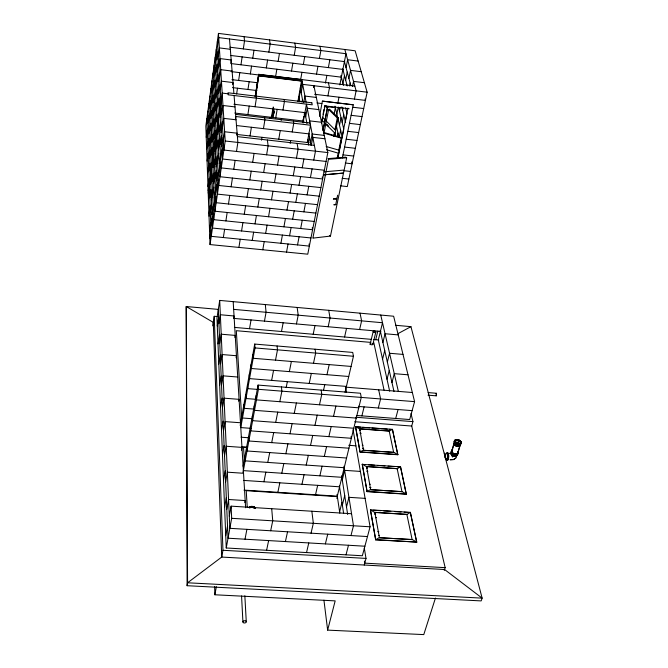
<?xml version="1.0" encoding="UTF-8"?>
<svg xmlns="http://www.w3.org/2000/svg" width="668" height="668" viewBox="0 0 668 668"><rect width="100%" height="100%" fill="white"/><g stroke="black" fill="none" stroke-linecap="round" stroke-linejoin="round"><path stroke-width="1" d="M340.563 185.846L347.293 186.581L367.149 92.192L355.151 50.793L218.453 33.4L205.836 126.043L210.036 244.571L307.764 254.182L327.829 152.563L313.885 85.713L313.542 87.55M207.022 123.246L208.04 115.739M209.076 108.183L210.119 100.567M211.163 92.894L212.215 85.17M213.284 77.388L214.353 69.547M215.43 61.648L216.516 53.69M217.609 45.675L218.712 37.592L345.974 53.716L339.837 84.886M206.237 137.324L207.264 129.826M208.299 122.269L209.343 114.654M210.395 106.989L211.455 99.265M212.516 91.483L213.593 83.65M214.679 75.751L215.764 67.794M216.866 59.778L217.968 51.703M207.447 134.602L208.483 127.012M209.535 119.363L210.595 111.656M211.664 103.899L212.741 96.075M213.818 88.201L214.912 80.26M216.014 72.261L217.117 64.212M218.236 56.087L219.363 47.912L230.326 49.282M206.646 148.989L207.698 141.399M208.75 133.759L209.819 126.06M210.888 118.303L211.965 110.487M213.05 102.613L214.144 94.681M215.246 86.69L216.365 78.632M217.484 70.516L218.611 62.341M207.882 146.342L208.942 138.668M210.019 130.928L211.096 123.137M212.182 115.28L213.276 107.364M214.386 99.39L215.497 91.357M216.616 83.258L217.743 75.1M218.887 66.883L220.031 58.592L231.195 59.978L230.794 62.734M207.08 161.055L208.14 153.381M209.218 145.649L210.303 137.867M211.397 130.018L212.491 122.11M213.601 114.136L214.72 106.103M215.847 98.012L216.975 89.863M218.119 81.638L219.271 73.355M208.332 158.5L209.418 150.734M210.512 142.902L211.614 135.019M212.716 127.07L213.835 119.063M214.962 110.988L216.098 102.855M217.242 94.656L218.394 86.397M219.555 78.064L220.724 69.672L232.088 71.067M207.523 173.555L208.608 165.789M209.702 157.974L210.804 150.091M211.923 142.15L213.042 134.143M214.169 126.077L215.313 117.944M216.457 109.752L217.618 101.494M218.787 93.169L219.956 84.786M208.808 171.091L209.911 163.234M211.021 155.31L212.148 147.336M213.276 139.286L214.42 131.178M215.564 123.012L216.724 114.771M217.893 106.471L219.071 98.104M220.256 89.671L221.45 81.162L233.023 82.565L232.748 84.452M207.973 186.497L209.084 178.648M210.203 170.732L211.33 162.758M212.466 154.726L213.61 146.626M214.762 138.46L215.923 130.227M217.1 121.927L218.277 113.568M219.471 105.135L220.674 96.635M208.132 190.914L209.251 183.032M210.378 175.091L211.506 167.083M212.649 159.017L213.802 150.884M214.962 142.685L216.14 134.418M217.317 126.093L218.503 117.693M219.705 109.226L220.916 100.684M209.293 184.143L210.42 176.193M211.556 168.177L212.7 160.103M213.852 151.953L215.021 143.754M216.19 135.479L217.376 127.137M218.561 118.729L219.764 110.253M220.974 101.711L222.202 93.094L228.097 93.796M208.216 193.144L209.334 185.253M210.462 177.287L211.597 169.271M212.75 161.188L213.902 153.03M215.071 144.822L216.24 136.539M217.426 128.189L218.62 119.772M219.822 111.289L221.041 102.73M208.449 199.916L209.585 191.975M210.721 183.967L211.873 175.901M213.034 167.768L214.203 159.569M215.38 151.302L216.566 142.969M217.76 134.569L218.97 126.093M220.181 117.56L221.409 108.942M209.794 197.67L210.946 189.628M212.107 181.521L213.276 173.346M214.453 165.105L215.639 156.796M216.841 148.421L218.044 139.971M219.263 131.462L220.49 122.87M221.726 114.211L222.978 105.486L234.994 106.897M208.942 213.835L210.103 205.802M211.263 197.703L212.441 189.537M213.618 181.304L214.812 173.004M216.014 164.637L217.225 156.195M218.453 147.686L219.68 139.111M220.924 130.46L222.177 121.735M209.026 216.207L210.186 208.157M211.355 200.041L212.533 191.858M213.718 183.608L214.921 175.292M216.123 166.908L217.342 158.45M218.57 149.924L219.805 141.332M221.05 132.656L222.31 123.914M210.32 211.714L211.497 203.581M212.674 195.373L213.869 187.098M215.071 178.757L216.29 170.34M217.509 161.865L218.745 153.306M219.989 144.68L221.242 135.988M222.511 127.212L223.788 118.37L236.038 119.781M209.543 230.744L210.729 222.603M211.923 214.395L213.125 206.111M214.336 197.761L215.555 189.345M216.791 180.853L218.035 172.294M219.288 163.652L220.557 154.943M221.826 146.158L223.112 137.299M210.863 226.302L212.065 218.069M213.276 209.76L214.495 201.385M215.722 192.943L216.958 184.426M218.211 175.834L219.471 167.175M220.741 158.433L222.026 149.624M223.321 140.731L224.623 131.763L237.132 133.191L236.831 135.178M209.81 238.226L211.004 230.034M212.207 221.776L213.426 213.443M214.653 205.043L215.889 196.576M217.133 188.034L218.394 179.416M219.655 170.724L220.941 161.957M222.227 153.114L223.529 144.196M210.036 244.571L225.208 141.006L218.453 33.4M451.15 453.714L451.217 454.524M236.631 93.971L237.482 88.201M238.635 80.461L239.795 72.653M240.964 64.796L242.142 56.88M243.327 48.898L244.521 40.865L244.079 36.665M235.487 118.47L235.779 116.516L310.495 125.2L307.28 142.468M223.346 237.541L224.615 229.266M225.884 220.908L227.178 212.491M228.473 203.99L229.784 195.423M231.103 186.781L232.431 178.064M233.775 169.271L235.136 160.403M236.497 151.461L237.875 142.434L234.076 95.516M247.962 89.462L249.147 81.73M250.35 73.948L251.552 66.099M252.763 58.2L253.99 50.242M212.741 325.85L214.219 316.29L217.334 316.565M247.886 114.562L249.214 106.053M356.72 415.488L409.693 419.537L414.586 401.627L393.636 316.223L219.705 300.416L216.958 318.068L226.243 547.985L362.348 555.759L370.08 526.785L353.055 429.599M217.267 325.892L218.653 317.058M218.937 323.704L220.348 314.753L234.042 315.972L233.716 317.951M255.109 96.994L258.683 74.315L354.817 86.08M255.293 96.192L258.708 74.54L301.243 79.525M255.627 96.1L258.85 75.676L301.502 80.886L297.886 101.594M255.652 96.334L258.683 74.315M250.024 135.955L251.393 127.262M255.059 106.738L256.412 98.171L256.178 96.142M218.002 343.928L219.413 335.002M219.764 343.252L221.208 334.2L235.211 335.403L234.877 337.415M218.812 364.093L220.265 355.067M266.323 67.927L267.592 60.045M268.87 52.104L270.156 44.113L269.521 39.896M238.91 247.41L240.229 239.227M241.565 230.969L242.91 222.644M244.263 214.244L245.632 205.777M247.01 197.235L248.404 188.626M249.807 179.934L251.226 171.175M252.654 162.332L254.09 153.415M220.632 363.701L222.118 354.541L236.439 355.735L236.096 357.764M219.663 385.202L221.158 376.067M395.414 325.266L410.945 326.66L482.137 598.136L481.169 600.908L187.098 585.711L187.574 582.788L186.222 306.52L218.327 309.401M261.555 140.188L262.023 137.316M263.451 128.648L264.887 119.898L264.611 117.735M221.542 385.11L223.062 375.842L237.724 377.019M220.557 407.305L222.093 398.07M275.709 76.052L276.836 69.222M278.139 61.356L279.458 53.432M222.494 407.555L224.056 398.178L239.069 399.339L238.743 401.209M271.592 116.324L272.786 109.176M271.959 116.758L273.604 108.617L272.753 113.727M272.836 116.407L273.696 111.239L273.129 107.139M252.245 240.422L253.623 232.18M255.017 223.872L256.428 215.497M257.84 207.047L259.267 198.53M260.712 189.937L262.165 181.27M263.635 172.528L265.113 163.71M266.607 154.809L268.11 145.841L267.384 140.029M272.945 117.459L273.98 111.272L273.404 107.172M221.492 430.493L223.07 421.149M275.742 117.81L277.17 109.352M223.488 431.102L225.099 421.617L240.48 422.76M222.477 454.825L224.097 445.389M281.195 120.349L281.52 118.487M282.973 110.028L284.434 101.511L284.117 99.474M278.765 139.22L280.251 130.577M224.54 455.843L226.193 446.257L241.966 447.376L241.449 450.249M291.507 71.033L292.86 63.193M294.229 55.294L295.598 47.336L294.797 43.111M262.8 249.757L264.219 241.607M265.647 233.391L267.091 225.108M268.544 216.749L270.006 208.316M271.492 199.816L272.978 191.24M274.481 182.598L276.001 173.872M277.529 165.079L279.074 156.203M249.523 328.706L251.051 319.93M223.513 480.409L225.174 470.865M225.642 481.87L227.345 472.184L243.528 473.27M224.598 507.329L226.318 497.693M300.567 80.085L301.953 72.319M303.339 64.495L304.742 56.613M290.162 143.428L290.672 140.581M292.208 131.955L293.761 123.254L293.402 121.083M240.196 425.458L254.717 344.07L352.712 352.428L353.447 356.269L345.039 392.325M298.421 101.661L302.078 81.179L258.875 75.901M254.717 344.07L255.034 347.928L240.772 427.587L251.026 428.347M301.193 92.652L302.688 84.352L367.149 92.192M226.803 509.292L228.565 499.497L245.173 500.557L244.805 502.511M301.969 102.271L302.47 99.499M303.74 102.613L304.925 96.067L316.331 97.445M264.461 321.116L266.064 312.282L265.313 304.566M435.461 598.01L423.771 634.6L327.646 630.124L335.169 600.874L214.871 594.779L216.34 586.688M221.667 557.362L222.953 550.282L214.219 316.29M225.742 535.703L227.512 525.966M229.299 516.122L231.111 506.152L351.56 513.725M303.189 119.998L303.873 116.257M304.216 114.395L304.558 112.525M280.919 243.269L282.414 235.078M283.917 226.819L285.445 218.486M286.973 210.086L288.526 201.611M290.087 193.069L291.657 184.443M293.244 175.751L294.847 166.983M296.467 158.141L298.095 149.214L297.118 143.403M303.038 122.887L306.47 104.133L315.471 151.177L313.768 160.069M226.243 547.985L231.679 518.31L231.111 506.152M305.694 116.758L307.255 108.241L318.87 109.61M243.102 466.239L258.065 385.077L360.461 393.235L361.263 397.443L337.29 496.182L243.929 490.095M316.515 74.115L317.96 66.316M319.413 58.45L320.874 50.534L319.889 46.309M243.01 472.552L258.407 389.302L258.065 385.077M309.317 122.795L309.668 120.875L321.508 122.261M286.539 252.095L288.05 243.979M289.57 235.796L291.106 227.546M292.659 219.229L294.221 210.837M295.799 202.379L297.394 193.845M298.997 185.236L300.608 176.552M302.245 167.802L303.89 158.967M308.365 143.219L309.501 137.174M310.536 142.76L312.181 134.009L324.247 135.395M311.355 145.173L312.833 137.374L324.949 138.76M325.416 83.124L326.886 75.392M328.364 67.61L329.85 59.761M319.546 116.349L322.377 101.093L353.263 104.784L342.375 157.89M271.642 380.401L273.571 370.322M275.517 360.135L277.487 349.832L277.078 345.974M297.536 244.922L299.097 236.756M300.675 228.523L302.262 220.215M303.865 211.839L305.476 203.398M307.105 194.881L308.75 186.288M310.411 177.621L312.081 168.879M281.487 331.495L283.157 322.778M322.552 117.251L321.926 120.173L324.297 122.57M323.045 114.345L323.98 109.468M324.356 107.523L324.723 105.577L327.12 107.94M321.634 123.271L324.965 105.886L349.139 108.767M327.913 95.875L329.499 87.608L328.389 82.849M324.481 122.745L324.999 120.34L324.539 122.728L325.583 123.78M325.107 119.814L327.362 108.099L325.04 119.831L326.084 120.883M245.006 539.201L246.909 529.34M323.88 133.717L325.65 124.599M328.656 109.377L326.326 121.125L334.994 129.751M334.067 114.228L335.353 107.673L326.168 106.579M337.858 102.939L338.985 97.211M263.944 481.762L265.847 472.151M267.776 462.423L269.722 452.587M271.692 442.642L273.688 432.58M275.7 422.401L277.738 412.106M279.8 401.693L281.888 391.156L281.437 386.939M336.856 114.086L338.175 107.439M342.934 83.375L344.488 75.559M346.049 67.677L347.619 59.744L358.131 61.064M312.866 238.125L325.333 175.325M328.439 159.26L326.059 171.659L323.88 171.851M296.45 323.955L298.195 315.171L297.16 307.455M333.624 136.33L334.234 133.274M334.927 129.776L337.273 117.969L328.598 109.393M334.551 136.055L335.161 132.999M335.269 132.439L335.745 130.035M335.854 129.5L338.2 117.702L329.516 109.143M339.461 111.105L340.229 107.264M345.657 80.018L347.226 72.102M286.154 387.632L287.349 381.67M289.353 371.617L291.39 361.455M337.215 136.773L337.966 132.99M339.503 125.359L341.039 117.677M342.592 109.944L342.985 107.991M348.913 78.407L350.525 70.374L361.213 71.701M339.277 136.882L340.63 130.177M342.183 122.461L343.753 114.679M349.531 85.988L350.141 82.982M337.231 157.823L338.066 153.732M338.785 150.166L341.223 138.117L341.983 137.725L339.544 149.766M337.741 158.207L347.911 108.107M337.783 158.441L338.818 153.339M338.935 152.763L339.436 150.308M343.619 130.235L342.233 137.032L334.994 106.154M345.398 121.434L347.001 113.543L345.573 107.807M352.495 86.456L353.531 81.379L364.402 82.715M354.432 99.073L356.119 90.848L344.813 49.482M336.497 198.179L335.929 199.031L336.054 198.413L333.482 198.672M337.649 195.215L335.72 204.567L333.825 204.767L335.946 204.717M313.35 238.075L330.46 236.08L343.377 173.688M344.02 170.607L343.502 173.104L325.875 174.649L343.435 173.062M327.988 158.642L345.657 157.164L346.675 157.782L344.137 170.056L326.552 171.618M277.863 492.308L279.825 482.822M281.812 473.228L283.825 463.534M285.862 453.731L287.925 443.811M290.004 433.774L292.108 423.629M294.237 413.367L296.392 402.979M266.607 550.29L268.628 540.587M270.665 530.759L272.736 520.823L271.709 508.707M313.175 334.267L314.987 325.592M309.217 383.432L311.346 373.42M313.492 363.3L315.663 353.071L315.096 349.222M328.163 326.761L330.05 318.026L328.731 310.328M285.411 541.564L287.549 531.77M301.953 484.292L304.057 474.739M306.186 465.078L308.34 455.317M310.52 445.439L312.724 435.444M314.954 425.341L317.208 415.12M319.488 404.775L321.792 394.32L321.166 390.104M323.454 390.605L324.765 384.684M326.969 374.698L329.199 364.611M344.588 337.006L346.533 328.389M315.505 494.763L317.676 485.335M319.863 475.816L322.076 466.18M324.314 456.444L326.577 446.591M328.865 436.63L331.186 426.551M333.524 416.364L335.895 406.052M306.537 552.57L308.775 542.934M311.037 533.181L313.334 523.311L311.856 511.229M359.601 329.541L361.622 320.865L360.027 313.167M336.497 199.056L333.349 199.289M370.039 344.638L373.203 331.478M372.886 344.245L375.825 332.105M325.374 543.902L327.729 534.175M336.897 498.487L337.357 496.625L246.216 490.688L247.244 507.313M375.725 339.728L377.812 331.153M342.283 479.941L344.621 470.33L360.378 471.416M355.535 426.802L392.442 429.349L397.811 454.758L360.044 452.061L355.535 426.802L360.653 427.186M361.897 415.88L364.102 406.887M359.584 428.981L355.593 426.585L360.044 452.061M339.62 511.838L341.949 502.394M342.358 505.117L344.721 495.564M382.906 342.442L385.06 333.741L398.211 334.902M382.572 359.175L384.726 350.516M346.508 507.02L348.93 497.318L365.104 498.37M363.476 450.341L393.694 452.286L397.877 454.541L360.094 451.835L363.526 450.115M387.34 362.064L389.561 353.255L403.004 354.407M362.231 464.369L400.524 466.815L406.319 494.228L367.099 491.64L362.231 464.369L365.338 464.586M378.297 407.989L380.593 398.93L378.672 389.803M387.014 379.257L389.244 370.489M366.448 466.681L362.29 464.143L367.099 491.64M346.024 554.824L348.479 545.255M350.967 535.569L353.481 525.766L343.962 466.231M391.974 382.564L394.27 373.662L408.006 374.798M370.648 489.744L402.027 491.598L406.386 494.003L367.158 491.406L370.707 489.519M389.118 431.186L392.442 429.349L397.811 454.758M395.698 418.469L398.07 409.534M374.798 512.54L370.439 509.818L375.7 539.878L416.757 542.082L410.344 512.356L370.439 509.818L375.7 539.878M364.235 565.019L366.014 558.406L364.31 548.178M397.084 468.811L400.524 466.815L406.319 494.228M379.391 537.773L412.181 539.494L416.757 542.082L375.758 539.644L379.457 537.54M411.58 426.518L412.933 421.617L411.004 413.559M406.779 514.569L410.344 512.356L416.69 542.316M451.426 452.161L453.923 443.627M451.61 452.203L453.831 444.612M457.221 454.566L459.751 446.032M457.405 454.607L460.219 445.13M444.27 570.439L445.164 567.65L411.713 426.042L354.75 421.725M436.087 393.736L436.446 393.268L436.262 395.832L428.038 395.172M456.436 457.455L453.848 459.559L450.215 459.843M455.768 458.056L453.296 459.542L450.215 459.659M221.718 557.062L187.574 582.788L482.137 598.136L444.571 569.512L221.718 557.062L213.284 322.385L186.222 306.52L187.098 585.711M398.237 333.507L410.945 326.66M337.273 117.969L338.2 117.702M326.218 121.651L325.759 124.039L334.409 132.69M324.857 119.647L322.485 117.267M325.374 174.69L323.195 174.882L325.45 174.732L325.951 172.219M329.007 159.26L346.675 157.782M448.278 453.33L450.349 453.397M222.953 550.282L366.014 558.406M445.164 567.65L364.736 563.141L364.402 561.087M364.895 546.215L228.03 538.208L218.327 309.284M367.475 536.554L229.842 528.321L219.705 300.416M231.679 518.31L370.08 526.785M373.445 510.252L380.61 510.703M383.683 510.895L390.838 511.354M394.93 511.613L401.067 512.005M404.14 512.197L410.277 512.59M374.823 512.448L406.804 514.477M243.62 480.417L339.569 486.797M243.369 470.623L341.874 477.303M346.558 458.014L247.001 450.983L246.717 446.633M368.435 464.803L374.631 465.237M377.729 465.446L384.96 465.955M388.058 466.172L394.262 466.606M397.36 466.823L400.458 467.041M366.473 466.59L397.109 468.719M344.204 467.709L245.173 460.862L244.897 456.495M348.721 445.305L355.894 445.823M348.938 448.203L248.847 440.997L248.554 436.663M241.449 446.733L246.517 447.092M246.651 447.51L243.528 447.284L244.354 460.67M241.115 437.214L249.281 437.807M251.769 418.702L242.492 418.009L242.242 414.001M362.699 427.345L369.863 427.879M371.909 428.029L378.055 428.497M381.127 428.722L387.265 429.182M389.31 429.34L392.383 429.566M353.781 428.246L252.604 420.673L252.295 416.389M359.609 428.889L389.143 431.094M254.583 409.117L244.221 408.323L243.962 404.332M355.835 417.258L412.933 421.617M356.244 418.093L254.516 410.336L254.191 406.069M358.632 406.461L412.123 410.628M255.919 399.305L245.974 398.529L245.707 394.563M428.138 392.6L436.446 393.268M346.416 386.421L249.54 378.622L249.248 374.698M345.715 387.148L412.348 392.508M258.407 389.302L414.586 401.627M257.915 389.436L247.744 388.634L247.469 384.684M348.729 376.485L251.352 368.511L251.051 364.603M351.076 366.431L253.18 358.273L252.871 354.391M255.034 347.928L353.447 356.269M234.401 327.387L371.575 339.369M373.654 339.544L378.823 339.995M370.723 342.383L236.313 330.702L241.758 418.627M233.842 318.402L380.919 331.428M436.262 395.832L435.954 395.013M233.641 309.368L382.522 322.736L378.313 339.954L389.669 391.248M310.971 237.95L212.457 228.038L207.865 111.155M315.88 213.092L216.165 202.713L210.963 88.418M314.227 221.45L214.921 211.222L209.919 96.058M317.542 204.667L217.426 194.121L212.006 80.736M319.221 196.167L218.695 185.462L213.059 72.987M342.133 178.298L348.88 179.041M320.916 187.599L219.972 176.719L214.119 65.188M343.703 170.691L350.475 171.442M324.339 170.231L222.569 159.017L216.273 49.407M225.208 141.006L327.829 152.563M342.993 154.859L353.714 156.07M345.289 163.025L352.086 163.785L351.644 161.932M326.076 161.439L223.88 150.049L217.359 41.433M236.572 134.427L309.251 142.693M344.588 147.077L355.343 148.296M237.407 136.623L314.352 145.357M347.819 131.32L358.658 132.573M236.355 125.526L308.883 133.867M346.199 139.228L356.996 140.464M273.972 111.314L273.696 111.239A31.588 13.418 9.4 0 1 269.471 118.353M349.456 123.346L360.328 124.624M234.693 113.026L303.998 121.108M235.604 114.353L310.086 123.029M316.866 102.939L321.918 103.548M352.762 107.222L363.718 108.533M351.101 115.322L362.014 116.608M233.959 104.258L305.543 112.692M231.955 79.651L257.773 82.774M314.553 94.263L365.429 100.392L365.045 99.039M232.431 87.6L256.971 90.547M322.435 101.144L353.255 104.834M231.061 71.585L260.428 75.175M230.869 55.477L342.884 69.414M230.752 63.535L341.356 77.179M229.951 47.219L344.813 61.64M323.404 132.356L341.983 137.725M323.604 133.024L341.223 138.117M326.143 146.492L338.843 150.133M326.527 149.766L338.233 153.131M329.483 235.437L330.46 236.08M326.251 105.911L328.046 107.682M326.569 124.332L327.996 125.776M326.502 124.357L328.648 126.519M452.603 457.046L451.476 455.167M344.287 61.089L350.892 85.805M342.751 68.904L347.218 86.005M340.914 75.434L343.444 85.362M341.849 106.913L345.648 122.453M338.509 107.114L343.828 129.308M380.743 315.046L398.353 391.381M336.438 126.31L338.868 136.907M380.226 330.576L393.986 391.465M334.735 132.924L335.378 135.788M373.821 342.651L384.05 390.07M322.235 176.962L322.619 178.949L221.267 167.91L215.188 57.331M301.777 79.592L306.078 102.095M300.299 87.85L302.846 101.528M304.909 112.558L306.971 123.622M308.75 133.166L311.012 145.298M358.424 406.136L358.741 407.822L256.454 399.881L256.12 395.631M307.756 139.896L308.716 145.14M299.014 97.019L299.907 101.928M303.13 119.656L303.681 122.703M345.673 387.498L346.533 392.417M351.051 436.563L351.343 438.275L250.717 430.893L250.416 426.585M312.248 227.713L312.591 229.734L213.685 219.672L208.892 103.632M309.034 244.054L309.359 246.1L211.238 236.338L206.846 118.628M341.64 475.825L347.677 514.51M339.394 485.678L343.653 513.567M337.023 494.429L339.812 513.124M323.938 600.181L327.646 630.124M229.491 38.961L233.909 93.487M233.182 301.644L245.607 507.755M244.847 595.781L246.275 621.766A1.687 1.144 -5.1 0 1 243.77 622.893A1.687 1.144 -5.1 0 1 243.745 620.914A1.687 1.144 -5.1 0 1 246.275 621.766M241.565 595.956L242.918 621.95M214.637 586.462L214.871 594.779M273.98 111.314A31.538 13.393 9.4 0 1 269.747 118.461M455.017 442.433A3.248 1.987 17.6 0 1 460.11 444.412A3.248 1.987 17.6 0 1 456.561 446.299A3.248 1.987 17.6 0 1 454.465 442.725M455.133 442.55A3.056 1.87 17.6 0 1 459.926 444.404A3.056 1.87 17.6 0 1 456.586 446.191A3.056 1.87 17.6 0 1 454.616 442.826M456.712 455.417A3.039 1.879 17.7 0 1 456.202 455.701M454.048 455.751A3.039 1.879 17.7 0 1 451.368 453.664M457.296 453.889A3.231 1.996 17.7 0 1 454.165 455.902A3.231 1.996 17.7 0 1 451.317 452.62M454.916 442.366A3.256 1.987 17.6 0 1 457.73 439.978A3.256 1.987 17.6 0 1 460.644 443.418A3.256 1.987 17.6 0 1 455.367 442.901M454.465 442.475A3.248 1.987 17.6 0 1 458.081 440.771A3.248 1.987 17.6 0 1 460.319 444.22A3.248 1.987 17.6 0 1 455.175 443.569M455.384 440.638A3.44 2.104 17.6 0 1 460.786 442.725A3.44 2.104 17.6 0 1 457.029 444.729A3.44 2.104 17.6 0 1 454.808 440.947M456.912 440.321A3.632 2.221 17.6 0 1 461.087 443.535A3.632 2.221 17.6 0 1 456.403 444.629A3.632 2.221 17.6 0 1 454.657 440.847M455.267 440.521A3.632 2.221 17.6 0 1 456.035 440.346M444.329 453.363A3.223 0.802 -88.7 0 1 445.172 454.307A3.223 0.802 -88.7 0 1 445.205 457.864M444.913 453.706A3.031 0.76 -88.7 0 1 445.063 454.148L445.255 455.451A3.031 0.76 -88.7 0 1 445.172 457.78M447.936 453.647A3.223 0.81 -88.8 0 1 448.261 457.58A3.223 0.81 -88.8 0 1 447.284 459.684M447.81 453.33A3.223 0.81 -88.8 0 1 448.579 457.188A3.223 0.81 -88.8 0 1 447.376 459.425A3.048 0.751 -89.1 0 0 447.502 459.192M447.084 453.614A3.223 0.81 -88.7 0 1 447.36 457.939A3.223 0.81 -88.7 0 1 446.241 459.384M446.458 453.271A3.415 0.86 -88.7 0 1 447.451 454.875A3.415 0.86 -88.7 0 1 447.142 459.175A3.415 0.86 -88.7 0 1 446.04 459.05M447.961 453.472A3.415 0.86 -88.8 0 1 448.303 457.647A3.415 0.86 -88.8 0 1 447.276 459.876M447.301 453.296A3.415 0.86 -88.8 0 1 447.752 453.188M447.585 453.313A3.415 0.86 -88.8 0 1 448.587 454.916A3.415 0.86 -88.8 0 1 448.278 459.217A3.415 0.86 -88.8 0 1 447.176 459.091M446.449 453.088A3.599 0.902 -88.7 0 1 447.493 454.783A3.599 0.902 -88.7 0 1 447.176 459.317A3.599 0.902 -88.7 0 1 446.007 459.192M447.293 453.121A3.599 0.91 -88.8 0 1 448.428 456.311A3.599 0.91 -88.8 0 1 447.259 460.06M447.451 453.422A3.223 0.802 -89.1 0 1 447.969 455.76A3.223 0.802 -89.1 0 1 447.694 458.858M447.518 459.35A3.223 0.802 -89.1 0 1 447.318 459.651M447.435 453.597A3.048 0.751 -89.1 0 1 447.61 453.914M447.869 455.05A3.048 0.751 -89.1 0 1 447.894 457.38M457.196 454.215A3.231 1.996 17.7 0 1 454.198 456.261A3.231 1.996 17.7 0 1 451.142 453.096M457.797 452.219A3.616 2.229 17.7 0 1 456.687 454.875A3.616 2.229 17.7 0 1 452.186 453.797A3.616 2.229 17.7 0 1 451.752 450.775M457.981 451.601A3.616 2.229 17.7 0 1 456.62 454.315A3.616 2.229 17.7 0 1 451.977 452.795A3.616 2.229 17.7 0 1 452.545 449.823A3.415 2.104 17.7 0 0 452.186 452.537A3.415 2.104 17.7 0 0 456.319 454.015A3.415 2.104 17.7 0 0 458.081 451.81M458.014 452.019A3.415 2.104 17.7 0 1 456.252 454.223A3.415 2.104 17.7 0 1 452.127 452.745A3.415 2.104 17.7 0 1 452.461 450.023M457.463 453.889A3.407 2.104 17.7 0 1 453.873 455.943A3.407 2.104 17.7 0 1 451.393 452.244M457.847 453.772A3.415 2.104 17.7 0 1 453.397 454.399A3.415 2.104 17.7 0 1 451.76 451M457.68 453.706A3.231 1.996 17.7 0 1 457.38 454.148M456.887 454.482A3.231 1.996 17.7 0 1 454.666 454.683M453.856 454.457A3.231 1.996 17.7 0 1 453.088 454.115M452.436 453.664A3.231 1.996 17.7 0 1 451.91 451.084M457.914 451.81A3.24 1.996 17.7 0 1 456.244 453.898A3.24 1.996 17.7 0 1 452.328 452.495A3.24 1.996 17.7 0 1 452.645 449.923M457.964 452.57A3.24 1.996 17.7 0 1 454.44 453.964A3.24 1.996 17.7 0 1 451.785 450.9M452.094 450.457A3.24 1.996 17.7 0 1 452.587 450.123M249.657 507.313A3.599 2.497 10.7 0 1 255.293 508.189M249.172 507.563A3.607 2.497 10.7 0 1 255.343 507.947M249.523 508.031A3.599 2.497 10.7 0 1 253.79 507.897M248.989 507.48A3.816 2.647 10.7 0 1 255.518 507.889M249.348 507.087A4.025 2.789 10.7 0 1 255.644 508.064M249.506 507.196A3.816 2.647 10.7 0 1 255.468 508.123M251.009 507.329A3.816 2.647 10.7 0 1 254.692 508.248M372.36 343.527A1.336 0.76 13.7 0 1 372.452 344.721A1.336 0.76 13.7 0 1 370.456 344.237A1.336 0.76 13.7 0 1 371.066 343.21M359.593 430.167L360.336 430.225L359.618 430.117M360.152 433.231L360.895 433.281L360.152 433.231M362.298 445.189L363.05 445.247L362.323 445.13M362.874 448.345L363.626 448.395L362.874 448.345M366.473 467.992L367.241 467.984L366.473 467.992M367.074 471.291L367.843 471.341L367.099 471.232M369.396 484.2L370.172 484.258L369.421 484.141M370.014 487.615L370.798 487.607L370.014 487.615M374.84 514.001L375.641 513.984L374.84 514.001M375.491 517.608L376.301 517.658L375.525 517.55M378.038 531.728L378.848 531.778L378.063 531.67M378.714 535.46L379.533 535.452L378.714 535.46M324.372 123.304L323.003 130.394L324.431 123.288M412.139 539.635L379.416 537.682L374.857 512.314L406.845 514.335L412.139 539.635M401.986 491.731L370.673 489.652L366.507 466.456L397.151 468.585L401.986 491.731M393.661 452.42L363.492 450.249L359.643 428.756L389.177 430.96L393.661 452.42M311.839 102.78L228.03 92.785L228.172 94.814L312.248 104.818L311.839 102.78M455.442 442.684A3.256 1.987 17.6 0 0 460.811 443.043A3.256 1.987 17.6 0 0 457.229 439.686A3.256 1.987 17.6 0 0 455.442 442.684M455.242 442.959A3.44 2.104 17.6 0 0 460.928 443.343A3.44 2.104 17.6 0 0 457.129 439.778A3.44 2.104 17.6 0 0 455.242 442.959M455.3 442.734A3.44 2.104 17.6 0 0 460.987 443.118A3.44 2.104 17.6 0 0 457.196 439.561A3.44 2.104 17.6 0 0 455.3 442.734M455.1 443.009A3.632 2.213 17.6 0 0 461.095 443.41A3.632 2.213 17.6 0 0 457.096 439.661A3.632 2.213 17.6 0 0 455.1 443.009M373.47 332.088A1.344 0.751 13.7 0 0 375.733 332.288A1.344 0.751 13.7 0 0 374.339 331.002A1.344 0.751 13.7 0 0 373.47 332.088"/></g></svg>
